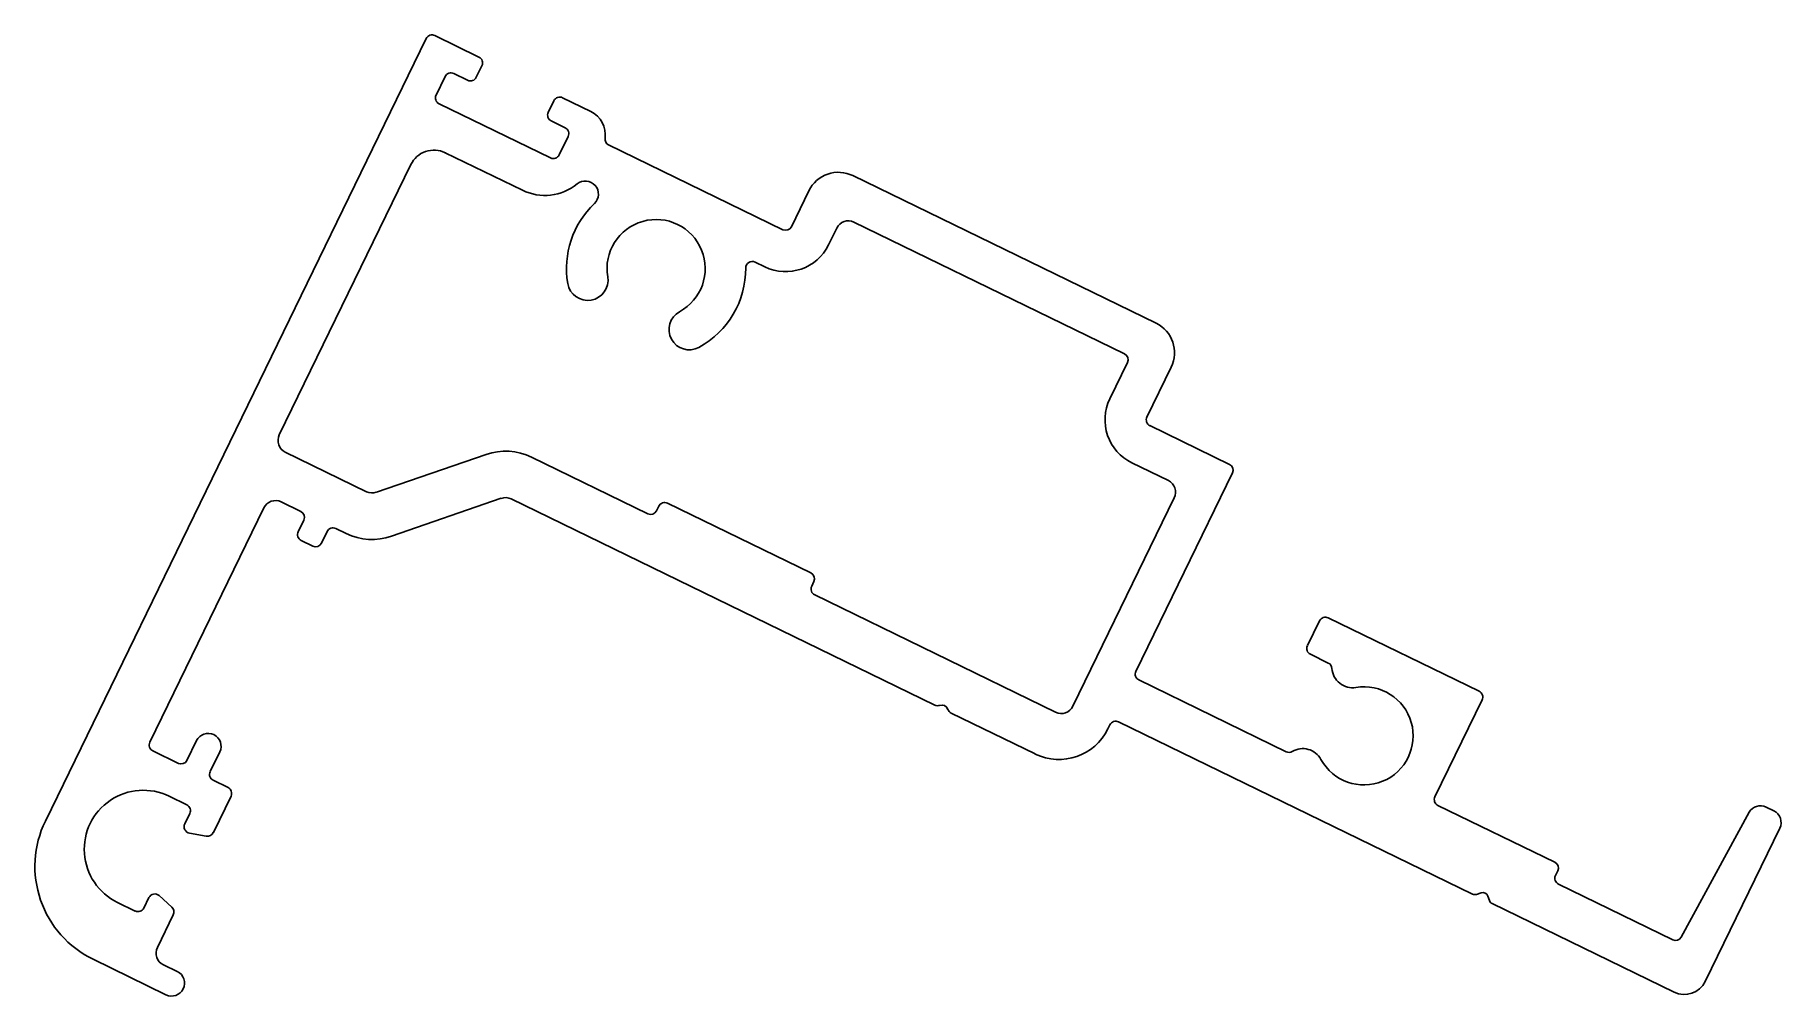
# Model space of a CAD drawing. Header units: inches. Extents: x -35 to 32.5, y 0.3 to 37.5.
import ezdxf

# ---------------------------------------------------------------- set-up
doc = ezdxf.new("R2010")
doc.units = ezdxf.units.IN
doc.header["$MEASUREMENT"] = 0

msp = doc.modelspace()

# ---------------------------------------------------------------- linework, layer by layer
at = {"color": 7}
for p, q in [((-19.902, 37.349), (-34.646, 7.053)), ((-17.86, 36.633), (-19.568, 37.464)), ((-19.521, 35.161), (-19.171, 35.881)), ((-18.837, 35.996), (-18.297, 35.733)), ((-17.963, 35.849), (-17.744, 36.298)), ((-15.09, 32.727), (-19.406, 34.827)), ((-14.957, 34.942), (-15.176, 34.492)), ((-13.533, 34.527), (-14.623, 35.057)), ((-15.06, 34.158), (-14.521, 33.896)), ((-14.405, 33.561), (-14.756, 32.842)), ((-6.098, 29.95), (-12.842, 33.232)), ((-25.59, 22.005), (-20.499, 32.467)), ((-19.162, 32.929), (-16.178, 31.477)), ((8.354, 26.328), (-3.389, 32.043)), ((-5.087, 31.456), (-5.764, 30.066)), ((-4.325, 29.366), (-4.012, 30.01)), ((-3.343, 30.241), (4.723, 26.315)), ((-7.172, 28.694), (-6.798, 28.512)), ((4.723, 26.315), (4.723, 26.315)), ((4.723, 26.315), (4.723, 26.315)), ((4.723, 26.315), (4.723, 26.315)), ((4.723, 26.315), (7.132, 25.143)), ((7.248, 24.809), (6.561, 23.397)), ((7.999, 22.697), (8.94, 24.63)), ((6.561, 23.397), (6.561, 23.397)), ((11.191, 20.865), (8.115, 22.363)), ((-22.214, 19.807), (-25.359, 21.337)), ((-17.582, 21.251), (-21.832, 19.784)), ((-11.32, 18.953), (-15.824, 21.145)), ((7.415, 20.924), (8.828, 20.236)), ((7.57, 12.852), (11.307, 20.531)), ((-30.602, 10.107), (-26.186, 19.181)), ((-25.517, 19.412), (-24.753, 19.04)), ((-21.245, 18.082), (-16.994, 19.55)), ((-16.612, 19.527), (-0.217, 11.548)), ((-10.898, 19.249), (-10.986, 19.069)), ((-5.007, 16.66), (-10.564, 19.364)), ((9.059, 19.568), (5.133, 11.502)), ((-24.638, 18.706), (-24.856, 18.256)), ((-23.957, 17.819), (-23.738, 18.268)), ((-23.404, 18.384), (-23.002, 18.188)), ((-24.741, 17.922), (-24.291, 17.703)), ((-4.979, 16.146), (-4.892, 16.325)), ((4.465, 11.271), (-4.864, 15.811)), ((20.857, 12.08), (15.013, 14.924)), ((14.679, 14.809), (14.21, 13.847)), ((14.326, 13.513), (15.018, 13.175)), ((13.391, 9.741), (7.685, 12.518)), ((19.148, 7.996), (20.973, 11.746)), ((0.419, 11.239), (3.677, 9.653)), ((6.898, 10.9), (20.606, 4.228)), ((-28.791, 10.171), (-29.163, 9.406)), ((6.485, 10.622), (6.563, 10.784)), ((-29.497, 9.291), (-30.487, 9.772)), ((-28.264, 8.969), (-27.892, 9.733)), ((-27.573, 8.355), (-28.149, 8.635)), ((-29.855, 8.019), (-29.167, 7.684)), ((-28.142, 6.614), (-27.458, 8.02)), ((23.784, 5.462), (19.263, 7.662)), ((32.266, 7.451), (31.967, 7.596)), ((-29.052, 7.35), (-29.247, 6.948)), ((31.314, 7.395), (28.68, 2.561)), ((29.608, 0.848), (32.496, 6.783)), ((-29.062, 6.587), (-28.414, 6.475)), ((23.812, 4.948), (23.9, 5.128)), ((-30.637, 4.093), (-30.833, 3.691)), ((-29.75, 3.729), (-30.238, 4.17)), ((20.761, 4.219), (20.936, 4.279)), ((21.195, 4.154), (21.255, 3.979)), ((28.353, 2.46), (23.928, 4.614)), ((-31.167, 3.575), (-31.855, 3.91)), ((-30.309, 2.162), (-29.692, 3.429)), ((21.358, 3.862), (28.405, 0.433)), ((-32.799, 1.706), (-29.976, 0.332)), ((-29.538, 1.231), (-30.078, 1.494))]:
    msp.add_line(p, q, dxfattribs=at)
for centre, radius, start, end in [((-19.678, 37.239), 0.25, 64.04996, 154.05004), ((-17.969, 36.408), 0.25, 334.04996, 64.05004), ((-18.946, 35.771), 0.25, 64.04996, 154.05004), ((-18.188, 35.958), 0.25, 244.04996, 334.05004), ((-19.296, 35.052), 0.25, 154.04996, 244.05004), ((-14.951, 34.383), 0.25, 154.04996, 244.05004), ((-14.732, 34.832), 0.25, 64.04996, 154.05004), ((-13.971, 33.628), 1, 352.14444, 64.05), ((-14.63, 33.671), 0.25, 334.04996, 64.05004), ((-12.732, 33.457), 0.25, 172.14444, 244.05), ((-19.599, 32.03), 1, 64.05, 154.05), ((-14.98, 32.951), 0.25, 244.04996, 334.05004), ((-13.742, 31.327), 0.507, 313.54979, 129.08808), ((-3.945, 30.901), 1.27, 64.05, 154.05), ((-15.311, 33.258), 1.981, 244.05, 309.08808), ((-11.002, 28.444), 3.47, 133.54979, 189.58304), ((-11.002, 28.444), 1.9, 298.51694, 189.58306), ((-5.989, 30.175), 0.25, 244.05, 334.05), ((-3.562, 29.791), 0.5, 64.05, 154.05), ((-5.989, 30.175), 1.85, 244.05, 334.05), ((-11.002, 28.444), 3.47, 298.51688, 0.38053), ((-7.282, 28.469), 0.25, 64.05, 180.38054), ((-13.649, 27.997), 0.785, 189.58306, 9.58306), ((-9.72, 26.085), 0.785, 118.51694, 298.51694), ((7.798, 25.186), 1.27, 334.05, 64.05), ((7.023, 24.918), 0.25, 334.05, 64.05), ((8.224, 22.587), 1.85, 154.05, 244.05004), ((8.224, 22.587), 0.25, 154.04996, 244.05004), ((-25.14, 21.787), 0.5, 154.05, 244.05), ((-16.831, 19.077), 2.3, 64.05, 109.05), ((11.082, 20.641), 0.25, 334.05, 64.05), ((-21.996, 20.256), 0.5, 244.05, 289.05), ((8.609, 19.787), 0.5, 334.05, 64.05), ((-25.736, 18.963), 0.5, 64.05, 154.05), ((-24.862, 18.815), 0.25, 334.05, 64.05), ((-16.831, 19.077), 0.5, 64.05, 109.05), ((-11.211, 19.178), 0.25, 244.05, 334.05), ((-10.673, 19.139), 0.25, 64.05, 154.05), ((-24.632, 18.147), 0.25, 154.05, 244.05), ((-23.514, 18.159), 0.25, 64.05, 154.05), ((-24.182, 17.928), 0.25, 244.05, 334.05), ((-21.996, 20.256), 2.3, 244.05, 289.05), ((-5.117, 16.435), 0.25, 334.05, 64.05), ((-4.754, 16.036), 0.25, 154.05, 244.05), ((14.903, 14.699), 0.25, 64.05, 154.05), ((14.435, 13.737), 0.25, 154.05, 244.05), ((7.795, 12.743), 0.25, 154.05, 244.05), ((14.907, 12.947), 0.254, 3.86184, 64.05), ((15.959, 13.018), 0.8, 183.86184, 279.48097), ((16.404, 10.355), 1.9, 208.61905, 99.48095), ((-0.107, 11.773), 0.25, 244.05, 289.05), ((0.056, 11.3), 0.25, 19.05, 109.05), ((4.684, 11.721), 0.5, 244.05, 334.05), ((20.748, 11.855), 0.25, 334.04996, 64.05004), ((0.528, 11.464), 0.25, 199.05, 244.05), ((6.788, 10.675), 0.25, 64.05, 154.05), ((-28.342, 9.952), 0.5, 334.05, 154.05), ((4.596, 11.541), 2.1, 244.05, 334.05), ((-30.377, 9.997), 0.25, 154.05, 244.05), ((13.5, 9.966), 0.25, 244.05, 300.51953), ((14.033, 9.062), 0.8, 28.61902, 120.51953), ((-29.388, 9.516), 0.25, 244.05, 334.05), ((-28.039, 8.859), 0.25, 154.05, 244.05), ((-30.855, 5.965), 2.285, 64.05, 244.05), ((-27.683, 8.13), 0.25, 334.04996, 64.05004), ((-29.277, 7.46), 0.25, 334.04996, 64.05004), ((19.373, 7.887), 0.25, 154.05, 244.05), ((31.748, 7.147), 0.5, 64.05, 150.27772), ((32.047, 7.002), 0.5, 334.05, 64.05), ((-31.049, 5.303), 4, 154.05, 244.05), ((-29.019, 6.837), 0.254, 154.05, 260.19434), ((-28.371, 6.725), 0.254, 260.19434, 334.05), ((23.675, 5.237), 0.25, 334.05, 64.05), ((24.037, 4.838), 0.25, 154.05, 244.05), ((-30.409, 3.981), 0.254, 47.90566, 154.05), ((20.695, 4.411), 0.203, 244.05, 289.05), ((21.003, 4.087), 0.203, 19.05, 109.05), ((-31.058, 3.8), 0.25, 244.04996, 334.05004), ((-29.921, 3.54), 0.254, 334.05, 47.90566), ((21.447, 4.045), 0.203, 199.05, 244.05), ((-29.859, 1.943), 0.5, 154.05, 244.05), ((28.462, 2.685), 0.25, 244.05, 330.27772), ((-29.757, 0.782), 0.5, 244.05, 64.05), ((28.799, 1.242), 0.9, 244.05, 334.05)]:
    msp.add_arc(centre, radius, start, end, dxfattribs=at)

doc.saveas('drawing.dxf')
